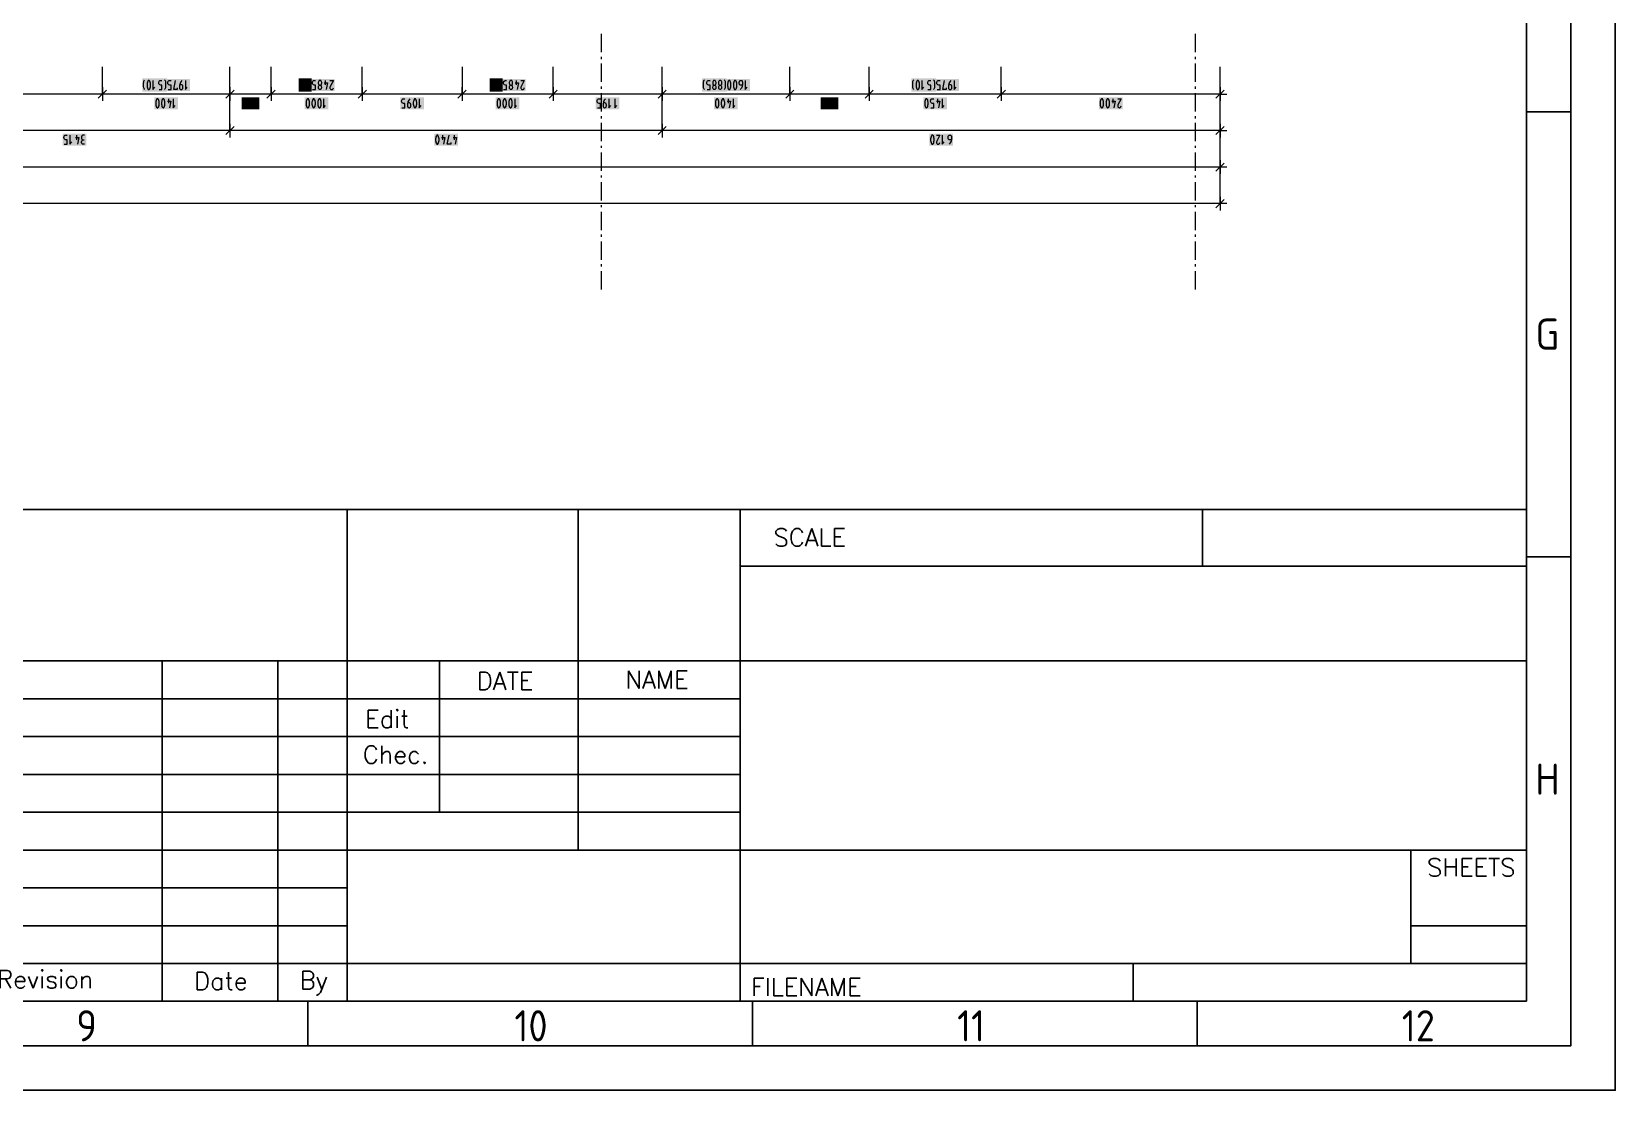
# Model space of a CAD drawing. Header units: millimetres. Extents: x 0 to 594, y 0 to 420.
# Drawn here: x 415.9 to 594, y 0 to 119 of the extents above; entities that cross this region are included whole.
import ezdxf
from ezdxf.enums import TextEntityAlignment as Align

# ---------------------------------------------------------------- set-up
doc = ezdxf.new("R2010")
doc.units = ezdxf.units.MM
doc.header["$LTSCALE"] = 8
for name, color, linetype in [('025', 1, 'Continuous'), ('035', 5, 'Continuous'), ('07', 7, 'Continuous'), ('PDF_Koty delkove', 7, 'Continuous'), ('PDF_Osy hlavni', 7, 'Continuous')]:
    doc.layers.add(name, color=color, linetype=linetype)
doc.styles.add('ISO Proportional', font='isocp.shx')
doc.styles.add('WD', font='romans.shx')

# ---------------------------------------------------------------- blocks, each defined once
blk = doc.blocks.new('IEC_border_a2')
at = {"layer": '035'}
for p, q in [((584, 10), (584, 410)), ((589, 109.96), (584.02, 109.96)), ((589, 59.96), (584.02, 59.96)), ((10, 10), (584, 10)), ((447, 10), (447, 5)), ((497, 10), (497, 5)), ((547, 10), (547, 5))]:
    blk.add_line(p, q, dxfattribs=at)
blk.add_lwpolyline([(0, 420), (594, 420), (594, 0), (0, 0)], close=True, dxfattribs=at)
at = {"layer": '07'}
blk.add_lwpolyline([(5, 415), (589, 415), (589, 5), (5, 5)], close=True, dxfattribs=at)
at = {"layer": '035', "style": 'ISO Proportional'}
for s, p in [('G', (585.02, 83.22)), ('H', (585.02, 33.22)), ('9', (420.96, 5.5)), ('10', (470.22, 5.5)), ('11', (519.99, 5.5)), ('12', (569.99, 5.5))]:
    blk.add_text(s, height=3.5, dxfattribs=at).set_placement(p)
blk = doc.blocks.new('IEC_tblock_a2')
at = {"layer": '035'}
for p, q in [((-106.6, 55.25), (-106.6, 17)), ((-36.4, 55.25), (-36.4, 48.88)), ((-88.4, 48.88), (0, 48.88)), ((-153.4, 38.25), (-153.4, 0)), ((-140.4, 38.25), (-140.4, 0)), ((-122.2, 38.25), (-122.2, 21.25)), ((-187.2, 34), (-88.4, 34)), ((-187.2, 29.75), (-88.4, 29.75)), ((-187.2, 25.5), (-88.4, 25.5)), ((-187.2, 21.25), (-88.4, 21.25)), ((-187.2, 17), (-132.6, 17)), ((-187.2, 12.75), (-132.6, 12.75)), ((-187.2, 8.5), (-132.6, 8.5)), ((-13, 8.5), (0, 8.5)), ((-187.2, 4.25), (0, 4.25)), ((-44.2, 4.25), (-44.2, 0))]:
    blk.add_line(p, q, dxfattribs=at)
at = {"layer": '07'}
for p, q in [((-187.2, 55.25), (0, 55.25)), ((-132.6, 55.25), (-132.6, 0)), ((-88.4, 55.25), (-88.4, 0)), ((0, 55.25), (0, 0)), ((-187.2, 38.25), (0, 38.25)), ((-132.6, 17), (0, 17)), ((-13, 17), (-13, 4.25)), ((-187.2, 0), (0, 0))]:
    blk.add_line(p, q, dxfattribs=at)
at = {"style": 'WD'}
for tag, p in [('SCALE', (-69.88, 51.07)), ('SH', (-8.74, 10.06)), ('FILENAME', (-68.15, 0.8))]:
    blk.add_attdef(tag, p, '', height=2, dxfattribs=at)
for tag, height, p in [('PROJDESC', 5, (-45.9, 29.2)), ('EDDATE', 2, (-114.97, 30.8)), ('EDBY', 2, (-98.02, 30.86)), ('CKDATE', 2, (-114.85, 26.58)), ('CKBY', 2, (-97.88, 26.3)), ('DWGDESC', 5, (-44.85, 19.72)), ('DWGNO', 3.5, (-48.54, 9.46))]:
    blk.add_attdef(tag, text='', height=height, dxfattribs=at).set_placement(p, align=Align.CENTER)
at = {"style": 'WD', "flags": 1}
blk.add_attdef('WD_TB', (-120.95, 11.91), '', height=2, dxfattribs=at)
at = {"layer": '025', "style": 'WD'}
for s, p in [('SCALE', (-80.57, 51.13)), ('NAME', (-97.74, 35.14)), ('Revision', (-166.53, 1.47)), ('Date', (-146.79, 1.28)), ('By', (-136.33, 1.37))]:
    blk.add_text(s, height=2, dxfattribs=at).set_placement(p, align=Align.CENTER)
for s, p in [('DATE', (-118, 35)), ('Edit', (-130.55, 30.72)), ('Chec.', (-130.82, 26.72)), ('SHEETS', (-11.17, 14.05)), ('FILENAME', (-87.18, 0.61))]:
    blk.add_text(s, height=2, dxfattribs=at).set_placement(p)

msp = doc.modelspace()

# ---------------------------------------------------------------- linework, layer by layer
at = {"layer": 'PDF_Koty delkove', "lineweight": 18}
for points in [[(423.89, 112.96), (423.89, 112.98), (423.89, 113.06), (423.89, 113.08), (423.89, 113.26), (423.89, 113.28), (423.89, 115.02)], [(438.24, 111.94), (438.24, 112.12), (438.24, 112.13), (438.24, 112.16), (438.24, 112.17), (438.24, 112.19), (438.24, 112.2), (438.24, 112.21), (438.24, 112.23), (438.24, 112.27), (438.24, 112.28), (438.24, 112.3), (438.24, 112.31), (438.24, 112.35), (438.24, 112.36), (438.24, 112.48), (438.24, 112.5), (438.24, 112.56), (438.24, 112.58), (438.24, 112.62), (438.24, 112.64), (438.24, 112.78), (438.24, 112.81), (438.24, 112.87), (438.24, 112.89), (438.24, 113.05), (438.24, 113.07), (438.24, 113.55), (438.24, 113.56), (438.24, 115.02)], [(442.86, 111.94), (442.86, 112.09), (442.86, 112.11), (442.86, 112.13), (442.86, 112.14), (442.86, 112.16), (442.86, 112.17), (442.86, 112.18), (442.86, 112.2), (442.86, 112.24), (442.86, 112.25), (442.86, 112.26), (442.86, 112.28), (442.86, 112.31), (442.86, 112.33), (442.86, 112.44), (442.86, 112.46), (442.86, 112.51), (442.86, 112.53), (442.86, 112.57), (442.86, 112.59), (442.86, 112.73), (442.86, 112.75), (442.86, 112.81), (442.86, 112.83), (442.86, 112.98), (442.86, 113), (442.86, 113.46), (442.86, 113.47), (442.86, 115.02)], [(453.11, 112.19), (453.11, 112.2), (453.11, 112.23), (453.11, 112.25), (453.11, 112.35), (453.11, 112.36), (453.11, 112.41), (453.11, 112.43), (453.11, 112.47), (453.11, 112.48), (453.11, 112.61), (453.11, 112.62), (453.11, 112.68), (453.11, 112.7), (453.11, 112.83), (453.11, 112.85), (453.11, 113.26), (453.11, 113.27), (453.11, 113.56), (453.11, 113.57), (453.11, 115.02)], [(464.33, 115.02), (464.33, 113.31), (464.33, 113.3), (464.33, 113.05), (464.33, 113.04), (464.33, 112.68), (464.33, 112.67), (464.33, 112.55), (464.33, 112.54), (464.33, 112.49), (464.33, 112.47), (464.33, 112.36), (464.33, 112.35), (464.33, 112.32), (464.33, 112.3), (464.33, 112.26), (464.33, 112.25), (464.33, 112.16), (464.33, 112.15), (464.33, 112.12), (464.33, 112.11), (464.33, 112.1), (464.33, 112.09), (464.33, 112.06), (464.33, 112.05), (464.33, 112.04), (464.33, 112.03), (464.33, 112.02), (464.33, 112.01), (464.33, 111.99), (464.33, 111.98), (464.33, 111.94), (464.33, 112.71)], [(474.58, 112.53), (474.58, 112.84), (474.58, 112.85), (474.58, 113.06), (474.58, 113.07), (474.58, 113.53), (474.58, 113.54), (474.58, 115.02)], [(486.83, 111.94), (486.83, 111.95), (486.83, 111.95), (486.83, 111.96), (486.83, 111.98), (486.83, 111.99), (486.83, 112.05), (486.83, 112.06), (486.83, 112.08), (486.83, 112.1), (486.83, 112.12), (486.83, 112.13), (486.83, 112.2), (486.83, 112.21), (486.83, 112.25), (486.83, 112.26), (486.83, 112.34), (486.83, 112.35), (486.83, 112.6), (486.83, 112.6), (486.83, 112.78), (486.83, 112.79), (486.83, 113.16), (486.83, 113.16), (486.83, 115.02)], [(501.18, 113.41), (501.18, 115.02)], [(510.11, 111.94), (510.11, 111.95), (510.11, 111.96), (510.11, 112), (510.11, 112), (510.11, 112.14), (510.11, 112.14), (510.11, 112.24), (510.11, 112.25), (510.11, 112.45), (510.11, 112.45), (510.11, 112.94), (510.11, 112.98), (510.11, 115.02)], [(524.96, 111.94), (524.96, 112), (524.96, 112), (524.96, 112.23), (524.96, 112.25), (524.96, 112.96), (524.96, 113.1), (524.96, 115.02)], [(549.56, 111.94), (549.56, 115.02)], [(424.35, 112.4), (423.43, 111.48)], [(423.89, 111.94), (423.89, 112.19), (423.89, 112.21), (423.89, 112.24), (423.89, 112.26), (423.89, 112.27), (423.89, 112.29), (423.89, 112.3), (423.89, 112.32), (423.89, 112.37), (423.89, 112.39), (423.89, 112.4), (423.89, 112.42), (423.89, 112.45), (423.89, 112.48), (423.89, 112.61), (423.89, 112.63), (423.89, 112.69), (423.89, 112.72), (423.89, 112.77), (423.89, 112.79), (423.89, 112.96)], [(423.89, 112.71), (423.89, 111.94), (423.89, 111.17)], [(428.64, 112.45), (428.62, 112.49), (428.58, 112.56), (428.55, 112.66), (428.53, 112.8), (428.53, 113.14), (428.55, 113.31), (428.56, 113.41), (428.59, 113.48), (428.64, 113.55)], [(429.57, 113.48), (429.57, 112.45), (429.79, 112.73)], [(430.23, 113.24), (430.24, 113.31), (430.27, 113.38), (430.31, 113.43), (430.37, 113.46), (430.45, 113.48), (430.58, 113.48)], [(430.26, 112.45), (430.58, 112.45), (430.58, 112.93), (430.45, 112.93), (430.35, 112.97), (430.3, 113.02), (430.24, 113.1), (430.23, 113.17), (430.23, 113.24)], [(430.88, 113.55), (430.94, 113.48), (430.97, 113.41), (430.98, 113.31), (430.99, 113.14), (430.99, 112.8), (430.98, 112.66), (430.95, 112.56), (430.91, 112.49), (430.88, 112.45)], [(431.28, 112.45), (431.61, 112.45), (431.61, 112.93), (431.47, 112.93), (431.37, 112.97), (431.32, 113.02), (431.26, 113.1), (431.25, 113.17), (431.25, 113.24), (431.26, 113.31), (431.29, 113.38), (431.33, 113.43), (431.39, 113.46), (431.47, 113.48), (431.61, 113.48)], [(432.29, 112.66), (432.29, 112.45), (431.91, 112.45), (432.12, 113.48)], [(432.84, 113.48), (432.7, 113.31), (432.62, 113.14), (432.56, 112.9), (432.56, 112.66), (432.58, 112.59)], [(432.58, 112.59), (432.6, 112.54), (432.63, 112.51), (432.67, 112.47), (432.73, 112.45), (432.78, 112.45), (432.84, 112.47), (432.88, 112.51), (432.9, 112.54), (432.93, 112.59), (432.95, 112.66), (432.95, 112.8), (432.93, 112.86), (432.9, 112.93), (432.84, 112.98), (432.78, 113), (432.59, 113)], [(433.22, 113.48), (433.22, 112.45), (433.44, 112.73)], [(438.7, 112.4), (437.78, 111.48)], [(438.24, 112.71), (438.24, 111.94), (438.24, 111.17)], [(443.32, 112.4), (442.39, 111.48)], [(442.86, 112.71), (442.86, 111.94), (442.86, 111.17)], [(446.21, 112.45), (446.19, 112.49), (446.14, 112.56), (446.12, 112.66), (446.1, 112.8), (446.1, 113.14), (446.12, 113.31), (446.13, 113.41), (446.16, 113.48), (446.21, 113.55)], [(447.14, 113.55), (447.2, 113.48), (447.22, 113.41), (447.24, 113.31), (447.25, 113.14), (447.25, 112.8), (447.24, 112.66), (447.21, 112.56), (447.17, 112.49), (447.14, 112.45)], [(447.51, 113.17), (447.51, 113.24), (447.52, 113.31), (447.55, 113.38), (447.59, 113.43), (447.64, 113.46), (447.73, 113.48), (447.86, 113.48)], [(447.53, 112.45), (447.86, 112.45), (447.86, 112.93), (447.73, 112.93), (447.63, 112.97), (447.58, 113.02), (447.52, 113.1), (447.51, 113.17)], [(448.41, 112.93), (448.44, 112.91), (448.48, 112.86), (448.5, 112.8), (448.52, 112.73), (448.52, 112.66), (448.5, 112.59), (448.48, 112.52), (448.42, 112.47), (448.38, 112.45), (448.33, 112.45), (448.29, 112.47), (448.23, 112.52), (448.2, 112.59), (448.19, 112.66), (448.19, 112.73), (448.2, 112.8), (448.23, 112.86), (448.27, 112.91), (448.3, 112.93)], [(448.82, 113.21), (449.2, 113.21), (449.04, 112.45)], [(448.93, 113.48), (448.93, 112.97)], [(449.48, 113.48), (449.86, 113.48), (449.5, 112.8), (449.48, 112.73), (449.48, 112.62), (449.5, 112.56), (449.54, 112.51), (449.58, 112.47), (449.64, 112.45), (449.69, 112.45), (449.75, 112.47), (449.79, 112.51), (449.83, 112.56)], [(449.83, 112.56), (449.86, 112.66)], [(453.57, 112.4), (452.64, 111.48)], [(453.11, 112.71), (453.11, 111.94), (453.11, 111.17)], [(453.11, 111.94), (453.11, 112.04), (453.11, 112.05), (453.11, 112.07), (453.11, 112.08), (453.11, 112.1), (453.11, 112.11), (453.11, 112.12), (453.11, 112.13), (453.11, 112.17), (453.11, 112.18), (453.11, 112.19)], [(464.79, 112.4), (463.87, 111.48)], [(467.69, 112.45), (467.66, 112.49), (467.62, 112.56), (467.59, 112.66), (467.58, 112.8), (467.58, 113.14), (467.59, 113.31)], [(467.59, 113.31), (467.6, 113.41), (467.63, 113.48), (467.69, 113.55)], [(468.61, 113.55), (468.67, 113.48), (468.7, 113.41), (468.71, 113.31), (468.72, 113.14), (468.72, 112.8), (468.71, 112.66), (468.68, 112.56), (468.64, 112.49), (468.61, 112.45)], [(469.88, 112.93), (469.91, 112.91), (469.95, 112.86), (469.98, 112.8), (469.99, 112.73), (469.99, 112.66), (469.98, 112.59), (469.95, 112.52), (469.9, 112.47), (469.85, 112.45), (469.8, 112.45), (469.76, 112.47), (469.7, 112.52), (469.68, 112.59), (469.66, 112.66), (469.66, 112.73), (469.68, 112.8), (469.7, 112.86), (469.75, 112.91), (469.77, 112.93)], [(470.29, 113.21), (470.68, 113.21), (470.51, 112.45)], [(470.4, 113.48), (470.4, 112.97)], [(470.95, 113.48), (471.33, 113.48), (470.98, 112.8), (470.95, 112.73), (470.95, 112.62), (470.98, 112.56), (471.02, 112.51), (471.06, 112.47), (471.11, 112.45)], [(471.11, 112.45), (471.17, 112.45), (471.22, 112.47), (471.26, 112.51), (471.3, 112.56), (471.33, 112.66)], [(475.04, 112.4), (474.12, 111.48)], [(474.58, 112.71), (474.58, 111.94), (474.58, 111.17)], [(474.58, 111.94), (474.58, 111.95), (474.58, 111.96), (474.58, 111.97), (474.58, 111.98), (474.58, 111.98), (474.58, 111.99), (474.58, 112.02), (474.58, 112.03), (474.58, 112.04), (474.58, 112.05), (474.58, 112.07), (474.58, 112.08), (474.58, 112.16), (474.58, 112.17), (474.58, 112.2), (474.58, 112.22), (474.58, 112.24), (474.58, 112.26), (474.58, 112.35), (474.58, 112.36), (474.58, 112.41), (474.58, 112.42), (474.58, 112.52), (474.58, 112.53)], [(487.29, 112.4), (486.37, 111.48)], [(486.83, 112.71), (486.83, 111.94), (486.83, 111.17)], [(491.58, 112.45), (491.55, 112.49), (491.51, 112.56), (491.48, 112.66), (491.47, 112.8), (491.47, 113.14), (491.48, 113.31), (491.5, 113.41), (491.52, 113.48), (491.58, 113.55)], [(491.88, 112.45), (492.21, 112.45), (492.21, 112.93), (492.07, 112.93), (491.97, 112.97), (491.92, 113.02), (491.87, 113.1), (491.85, 113.17), (491.85, 113.24), (491.87, 113.31), (491.89, 113.38), (491.93, 113.43), (491.99, 113.46), (492.07, 113.48), (492.21, 113.48)], [(492.55, 112.59), (492.53, 112.66), (492.53, 112.73), (492.55, 112.8), (492.58, 112.86), (492.62, 112.91), (492.64, 112.93)], [(492.75, 112.93), (492.78, 112.91), (492.82, 112.86), (492.85, 112.8), (492.86, 112.73), (492.86, 112.66), (492.85, 112.59), (492.82, 112.52), (492.77, 112.47), (492.73, 112.45), (492.67, 112.45), (492.63, 112.47), (492.58, 112.52), (492.55, 112.59)], [(493.48, 112.86), (493.5, 112.8), (493.52, 112.73), (493.52, 112.66), (493.5, 112.59), (493.48, 112.52), (493.42, 112.47), (493.38, 112.45), (493.33, 112.45), (493.29, 112.47), (493.23, 112.52), (493.2, 112.59), (493.19, 112.66), (493.19, 112.73), (493.2, 112.8), (493.23, 112.86), (493.27, 112.91), (493.3, 112.93)], [(493.41, 112.93), (493.44, 112.91), (493.48, 112.86)], [(493.82, 113.55), (493.87, 113.48), (493.9, 113.41), (493.91, 113.31), (493.93, 113.14), (493.93, 112.8), (493.91, 112.66), (493.89, 112.56), (493.85, 112.49), (493.82, 112.45)], [(494.32, 112.47), (494.35, 112.45), (494.4, 112.45), (494.43, 112.47), (494.48, 112.54), (494.53, 112.64), (494.55, 112.76), (494.57, 112.86), (494.57, 113.07), (494.55, 113.17), (494.53, 113.29), (494.48, 113.39), (494.43, 113.46), (494.4, 113.48), (494.35, 113.48), (494.32, 113.46), (494.27, 113.39), (494.23, 113.29), (494.2, 113.17), (494.18, 113.07)], [(494.18, 113.07), (494.18, 112.86), (494.2, 112.76), (494.23, 112.64), (494.27, 112.54), (494.32, 112.47)], [(495.66, 112.93), (495.61, 112.95), (495.56, 112.98), (495.54, 113.02), (495.51, 113.07), (495.5, 113.14), (495.5, 113.27), (495.51, 113.34), (495.54, 113.39), (495.56, 113.43), (495.61, 113.46), (495.66, 113.48), (495.71, 113.48), (495.77, 113.46), (495.81, 113.43), (495.84, 113.39), (495.87, 113.34), (495.88, 113.27), (495.88, 113.03), (495.82, 112.8), (495.74, 112.62), (495.61, 112.45)], [(495.85, 112.93), (495.66, 112.93)], [(496.15, 113.48), (496.15, 112.45), (496.37, 112.73)], [(501.64, 112.4), (500.72, 111.48)], [(501.18, 111.94), (501.18, 111.95), (501.18, 111.95), (501.18, 111.97), (501.18, 111.98), (501.18, 112.03), (501.18, 112.04), (501.18, 112.06), (501.18, 112.07), (501.18, 112.13), (501.18, 112.14), (501.18, 112.32), (501.18, 112.32), (501.18, 112.45), (501.18, 112.45), (501.18, 112.72), (501.18, 112.73), (501.18, 113.36), (501.18, 113.41)], [(501.18, 112.71), (501.18, 111.94), (501.18, 111.17)], [(510.57, 112.4), (509.65, 111.48)], [(510.11, 112.71), (510.11, 111.94), (510.11, 111.17)], [(515.11, 112.45), (515.08, 112.49), (515.04, 112.56), (515.01, 112.66), (515, 112.8), (515, 113.14), (515.01, 113.31), (515.03, 113.41), (515.05, 113.48), (515.11, 113.55)], [(515.52, 112.47), (515.55, 112.45), (515.6, 112.45), (515.63, 112.47), (515.68, 112.54), (515.72, 112.64), (515.75, 112.76), (515.76, 112.86), (515.76, 113.07), (515.75, 113.17), (515.72, 113.29), (515.68, 113.39), (515.63, 113.46), (515.6, 113.48), (515.55, 113.48), (515.52, 113.46), (515.46, 113.39), (515.42, 113.29), (515.39, 113.17), (515.38, 113.07)], [(515.38, 113.07), (515.38, 112.86), (515.39, 112.76), (515.42, 112.64), (515.46, 112.54), (515.52, 112.47)], [(516.04, 113.48), (516.04, 112.45), (516.26, 112.73)], [(516.72, 112.45), (517.05, 112.45), (517.05, 112.93), (516.91, 112.93), (516.82, 112.97), (516.76, 113.02), (516.71, 113.1), (516.69, 113.17), (516.69, 113.24), (516.71, 113.31), (516.73, 113.38), (516.78, 113.43), (516.83, 113.46), (516.91, 113.48), (517.05, 113.48)], [(517.35, 113.55), (517.4, 113.48), (517.43, 113.41), (517.44, 113.31), (517.46, 113.14), (517.46, 112.8), (517.44, 112.66), (517.42, 112.56), (517.38, 112.49), (517.35, 112.45)], [(517.74, 112.45), (518.07, 112.45), (518.07, 112.93), (517.93, 112.93), (517.84, 112.97), (517.78, 113.02), (517.73, 113.1), (517.71, 113.17), (517.71, 113.24), (517.73, 113.31), (517.76, 113.38), (517.8, 113.43), (517.85, 113.46), (517.93, 113.48), (518.07, 113.48)], [(518.75, 112.66), (518.75, 112.45), (518.37, 112.45), (518.59, 113.48)], [(519.3, 113.48), (519.16, 113.31), (519.08, 113.14), (519.03, 112.9), (519.03, 112.66), (519.04, 112.59), (519.07, 112.54), (519.09, 112.51), (519.14, 112.47), (519.19, 112.45), (519.24, 112.45), (519.3, 112.47), (519.34, 112.51), (519.37, 112.54), (519.4, 112.59), (519.41, 112.66), (519.41, 112.8), (519.4, 112.86), (519.37, 112.93)], [(519.37, 112.93), (519.3, 112.98), (519.24, 113), (519.05, 113)], [(519.68, 113.48), (519.68, 112.45), (519.9, 112.73)], [(525.42, 112.4), (524.5, 111.48)], [(524.96, 112.71), (524.96, 111.94), (524.96, 111.17)], [(550.02, 112.4), (549.1, 111.48)], [(549.56, 112.71), (549.56, 111.94), (549.56, 111.17)], [(478.24, 111.94), (475.48, 111.94), (474.58, 111.94), (473.95, 111.94), (472.95, 111.94), (471.33, 111.94), (466.99, 111.94), (465.18, 111.94), (464.33, 111.94), (464.17, 111.94), (462.26, 111.94), (460.3, 111.94), (458.27, 111.94), (454.42, 111.94), (453.11, 111.94), (452.04, 111.94), (442.86, 111.94), (438.24, 111.94), (423.89, 111.94), (402.42, 111.94)], [(430.55, 111.02), (430.55, 110.81), (430.56, 110.71), (430.59, 110.59), (430.63, 110.49), (430.68, 110.42), (430.71, 110.4), (430.77, 110.4), (430.79, 110.42), (430.85, 110.49), (430.89, 110.59), (430.92, 110.71), (430.93, 110.81), (430.93, 111.02), (430.92, 111.12), (430.89, 111.24), (430.85, 111.34), (430.79, 111.41), (430.77, 111.43), (430.71, 111.43), (430.68, 111.41), (430.63, 111.34), (430.59, 111.24), (430.56, 111.12), (430.55, 111.02)], [(431.2, 111.16), (431.59, 111.16), (431.42, 110.4)], [(431.31, 111.43), (431.31, 110.92)], [(431.86, 111.43), (431.86, 110.4), (432.08, 110.68)], [(438.24, 107.85), (438.24, 111.73)], [(440.38, 110.4), (440.71, 110.4), (440.71, 110.88), (440.58, 110.88), (440.48, 110.92), (440.43, 110.97), (440.37, 111.05), (440.36, 111.12), (440.36, 111.19), (440.37, 111.26), (440.4, 111.33), (440.44, 111.38), (440.49, 111.41), (440.58, 111.43), (440.71, 111.43)], [(441.01, 111.16), (441.4, 111.16), (441.23, 110.4)], [(441.12, 111.43), (441.12, 110.92)], [(447.8, 110.59), (447.83, 110.71), (447.84, 110.81), (447.84, 111.02), (447.83, 111.12), (447.8, 111.24), (447.76, 111.34), (447.71, 111.41), (447.68, 111.43), (447.62, 111.43), (447.6, 111.41), (447.54, 111.34), (447.5, 111.24), (447.47, 111.12), (447.46, 111.02)], [(447.46, 111.02), (447.46, 110.81), (447.47, 110.71), (447.5, 110.59), (447.54, 110.49), (447.6, 110.42), (447.62, 110.4), (447.68, 110.4), (447.71, 110.42), (447.76, 110.49), (447.8, 110.59)], [(448.77, 111.43), (448.77, 110.4), (448.99, 110.68)], [(457.57, 110.4), (457.9, 110.4), (457.9, 110.88), (457.76, 110.88), (457.66, 110.92), (457.61, 110.97), (457.55, 111.05), (457.54, 111.12), (457.54, 111.19), (457.55, 111.26), (457.58, 111.33), (457.62, 111.38), (457.68, 111.41), (457.76, 111.43), (457.9, 111.43)], [(458.47, 111.43), (458.33, 111.26), (458.25, 111.09), (458.2, 110.85), (458.2, 110.61), (458.21, 110.54), (458.24, 110.49), (458.27, 110.46), (458.31, 110.42), (458.36, 110.4), (458.42, 110.4), (458.47, 110.42), (458.51, 110.46), (458.54, 110.49), (458.57, 110.54), (458.58, 110.61), (458.58, 110.75), (458.57, 110.81), (458.54, 110.88), (458.47, 110.93), (458.42, 110.95), (458.22, 110.95)], [(459.51, 111.43), (459.51, 110.4), (459.73, 110.68)], [(464.33, 111.94), (464.33, 111.17)], [(469.1, 110.4), (469.15, 110.4), (469.18, 110.42), (469.23, 110.49), (469.28, 110.59), (469.3, 110.71), (469.32, 110.81), (469.32, 111.02), (469.3, 111.12), (469.28, 111.24), (469.23, 111.34), (469.18, 111.41), (469.15, 111.43), (469.1, 111.43), (469.07, 111.41), (469.02, 111.34), (468.97, 111.24), (468.95, 111.12), (468.93, 111.02)], [(468.93, 111.02), (468.93, 110.81), (468.95, 110.71), (468.97, 110.59), (469.02, 110.49), (469.07, 110.42), (469.1, 110.4)], [(470.25, 111.43), (470.25, 110.4), (470.47, 110.68)], [(549.56, 111.94), (538.01, 111.94), (534.81, 111.94), (534.38, 111.94), (529.52, 111.94), (529.26, 111.94), (524.96, 111.94), (523.85, 111.94), (523.77, 111.94), (519.09, 111.94), (519.02, 111.94), (515.55, 111.94), (515.36, 111.94), (510.11, 111.94), (507.75, 111.94), (507.3, 111.94), (503.6, 111.94), (503.01, 111.94), (501.18, 111.94), (501.07, 111.94), (500.39, 111.94), (495.11, 111.94), (494.23, 111.94), (492.29, 111.94), (491.32, 111.94), (488.42, 111.94), (487.33, 111.94), (486.83, 111.94), (479.63, 111.94), (478.24, 111.94)], [(479.55, 110.4), (479.88, 110.4), (479.88, 110.88), (479.74, 110.88), (479.65, 110.92), (479.59, 110.97), (479.54, 111.05), (479.53, 111.12), (479.53, 111.19), (479.54, 111.26), (479.57, 111.33), (479.61, 111.38), (479.66, 111.41), (479.74, 111.43), (479.88, 111.43)], [(480.46, 111.43), (480.32, 111.26), (480.24, 111.09), (480.18, 110.85), (480.18, 110.61), (480.2, 110.54), (480.22, 110.49), (480.25, 110.46), (480.29, 110.42), (480.35, 110.4), (480.4, 110.4), (480.46, 110.42), (480.5, 110.46), (480.52, 110.49), (480.55, 110.54), (480.57, 110.61), (480.57, 110.75), (480.55, 110.81)], [(480.55, 110.81), (480.52, 110.88), (480.46, 110.93), (480.4, 110.95), (480.21, 110.95)], [(480.84, 111.43), (480.84, 110.4), (481.06, 110.68)], [(481.5, 111.43), (481.5, 110.4), (481.72, 110.68)], [(486.83, 107.85), (486.83, 111.73)], [(493.48, 110.81), (493.5, 110.71), (493.52, 110.59), (493.56, 110.49), (493.62, 110.42), (493.65, 110.4), (493.7, 110.4), (493.73, 110.42), (493.78, 110.49), (493.82, 110.59), (493.85, 110.71), (493.87, 110.81), (493.87, 111.02), (493.85, 111.12), (493.82, 111.24), (493.78, 111.34), (493.73, 111.41), (493.7, 111.43), (493.65, 111.43), (493.62, 111.41), (493.56, 111.34), (493.52, 111.24), (493.5, 111.12), (493.48, 111.02)], [(493.48, 111.02), (493.48, 110.81)], [(494.14, 111.16), (494.52, 111.16), (494.36, 110.4)], [(494.25, 111.43), (494.25, 110.92)], [(494.8, 111.43), (494.8, 110.4), (495.01, 110.68)], [(505.83, 110.61), (505.83, 110.4), (505.45, 110.4), (505.67, 111.43)], [(506.42, 110.81), (506.45, 110.75), (506.46, 110.68), (506.46, 110.61), (506.45, 110.54), (506.42, 110.47), (506.37, 110.42), (506.33, 110.4), (506.27, 110.4), (506.23, 110.42), (506.18, 110.47), (506.15, 110.54), (506.13, 110.61), (506.13, 110.68), (506.15, 110.75), (506.18, 110.81), (506.22, 110.86), (506.24, 110.88)], [(506.35, 110.88), (506.38, 110.86), (506.42, 110.81)], [(517.01, 111.19), (517.03, 111.26), (517.05, 111.33), (517.09, 111.38), (517.15, 111.41), (517.23, 111.43), (517.37, 111.43)], [(517.04, 110.4), (517.37, 110.4), (517.37, 110.88), (517.23, 110.88), (517.13, 110.92), (517.08, 110.97), (517.03, 111.05), (517.01, 111.12), (517.01, 111.19)], [(517.67, 111.16), (518.05, 111.16), (517.89, 110.4)], [(517.78, 111.43), (517.78, 110.92)], [(518.33, 111.43), (518.33, 110.4), (518.54, 110.68)], [(536.74, 111.02), (536.74, 110.81), (536.75, 110.71), (536.78, 110.59), (536.82, 110.49), (536.87, 110.42), (536.9, 110.4), (536.95, 110.4), (536.98, 110.42), (537.04, 110.49), (537.08, 110.59), (537.11, 110.71), (537.12, 110.81), (537.12, 111.02), (537.11, 111.12), (537.08, 111.24), (537.04, 111.34), (536.98, 111.41), (536.95, 111.43), (536.9, 111.43), (536.87, 111.41), (536.82, 111.34), (536.78, 111.24), (536.75, 111.12), (536.74, 111.02)], [(537.39, 111.16), (537.78, 111.16), (537.61, 110.4)], [(537.5, 111.43), (537.5, 110.92)], [(538.05, 111.43), (538.43, 111.43), (538.08, 110.75), (538.05, 110.68), (538.05, 110.57), (538.08, 110.51), (538.12, 110.46), (538.16, 110.42), (538.21, 110.4), (538.27, 110.4), (538.32, 110.42), (538.37, 110.46), (538.41, 110.51), (538.43, 110.61)], [(549.56, 111.94), (550.33, 111.94)], [(549.56, 107.85), (549.56, 111.73)], [(438.24, 108.62), (438.24, 107.85), (438.24, 107.08)], [(486.83, 108.62), (486.83, 107.85), (486.83, 107.08)], [(550.33, 103.74), (549.56, 103.74), (549.56, 108.65)], [(549.56, 108.62), (549.56, 107.85), (549.56, 107.08)], [(549.56, 107.85), (518.99, 107.85), (486.83, 107.85), (438.24, 107.85), (403.24, 107.85), (371.46, 107.85), (330.26, 107.85), (298.49, 107.85), (274.09, 107.85), (242.32, 107.85), (201.11, 107.85), (169.34, 107.85), (140.38, 107.85), (119.96, 107.85), (114.47, 107.85), (80.88, 107.85), (65.97, 107.85)], [(419.59, 106.31), (419.92, 106.31), (419.92, 106.79), (419.78, 106.79), (419.69, 106.82), (419.63, 106.87), (419.58, 106.96), (419.56, 107.03), (419.56, 107.1), (419.58, 107.16), (419.6, 107.23), (419.65, 107.28), (419.7, 107.32), (419.78, 107.34), (419.92, 107.34)], [(420.22, 107.34), (420.22, 106.31), (420.44, 106.58)], [(420.88, 107.06), (421.26, 107.06), (421.1, 106.31)], [(420.99, 107.34), (420.99, 106.82)], [(421.89, 107.34), (421.7, 107.34), (421.63, 107.3), (421.58, 107.25), (421.55, 107.16), (421.53, 107.1), (421.53, 107.03), (421.55, 106.94), (421.58, 106.87), (421.63, 106.82), (421.73, 106.79)], [(438.7, 108.31), (437.78, 107.39)], [(461.73, 107.03), (461.7, 107.15), (461.66, 107.25), (461.6, 107.32), (461.58, 107.34), (461.52, 107.34), (461.49, 107.32), (461.44, 107.25), (461.4, 107.15), (461.37, 107.03), (461.36, 106.93)], [(461.36, 106.93), (461.36, 106.72), (461.37, 106.62), (461.4, 106.5), (461.44, 106.4), (461.49, 106.33), (461.52, 106.31), (461.58, 106.31), (461.6, 106.33), (461.66, 106.4), (461.7, 106.5), (461.73, 106.62), (461.74, 106.72), (461.74, 106.93), (461.73, 107.03)], [(462.01, 107.06), (462.4, 107.06), (462.23, 106.31)], [(462.12, 107.34), (462.12, 106.82)], [(463.06, 106.52), (463.06, 106.31), (462.67, 106.31), (462.89, 107.34)], [(463.33, 107.06), (463.71, 107.06), (463.55, 106.31)], [(463.44, 107.34), (463.44, 106.82)], [(487.29, 108.31), (486.37, 107.39)], [(517.67, 107.34), (518.06, 107.34), (517.7, 106.65), (517.67, 106.58), (517.67, 106.48), (517.7, 106.41), (517.74, 106.36), (517.78, 106.33), (517.84, 106.31), (517.89, 106.31), (517.95, 106.33)], [(518.33, 107.34), (518.33, 106.31), (518.55, 106.58)], [(519.34, 106.79), (519.15, 106.79), (519.09, 106.81), (519.05, 106.84), (519.03, 106.87), (519, 106.93), (518.99, 106.99), (518.99, 107.13), (519, 107.2), (519.03, 107.25), (519.05, 107.28), (519.09, 107.32), (519.15, 107.34), (519.2, 107.34), (519.26, 107.32), (519.3, 107.28), (519.33, 107.25), (519.36, 107.2), (519.37, 107.13), (519.37, 106.89), (519.31, 106.65), (519.23, 106.48), (519.09, 106.31)], [(550.02, 108.31), (549.1, 107.39)], [(550.33, 99.64), (549.56, 99.64), (549.56, 108.59)], [(549.56, 107.85), (550.33, 107.85)], [(421.89, 106.31), (421.73, 106.31), (421.67, 106.33), (421.62, 106.36), (421.59, 106.41), (421.56, 106.52), (421.56, 106.58), (421.59, 106.69), (421.64, 106.75), (421.73, 106.79), (421.84, 106.79)], [(517.95, 106.33), (517.99, 106.36), (518.03, 106.41), (518.06, 106.52)], [(549.56, 103.74), (336.22, 103.74), (119.96, 103.74), (114.47, 103.74), (80.88, 103.74), (65.97, 103.74)], [(550.02, 104.2), (549.1, 103.28)], [(549.56, 104.51), (549.56, 103.74), (549.56, 102.97)], [(550.02, 100.1), (549.1, 99.18)], [(549.56, 100.41), (549.56, 99.64), (549.56, 98.87)], [(549.56, 99.64), (309.27, 99.64), (65.97, 99.64)]]:
    msp.add_lwpolyline(points, dxfattribs=at)
for points in [[(428.92, 113.07), (428.92, 112.86), (428.93, 112.76), (428.96, 112.64), (429, 112.54), (429.05, 112.47), (429.08, 112.45), (429.14, 112.45), (429.16, 112.47), (429.22, 112.54), (429.26, 112.64), (429.29, 112.76), (429.3, 112.86), (429.3, 113.07), (429.29, 113.17), (429.26, 113.29), (429.22, 113.39), (429.16, 113.46), (429.14, 113.48), (429.08, 113.48), (429.05, 113.46), (429, 113.39), (428.96, 113.29), (428.93, 113.17)], [(446.49, 113.07), (446.49, 112.86), (446.5, 112.76), (446.53, 112.64), (446.57, 112.54), (446.62, 112.47), (446.65, 112.45), (446.7, 112.45), (446.73, 112.47), (446.79, 112.54), (446.83, 112.64), (446.86, 112.76), (446.87, 112.86), (446.87, 113.07), (446.86, 113.17), (446.83, 113.29), (446.79, 113.39), (446.73, 113.46), (446.7, 113.48), (446.65, 113.48), (446.62, 113.46), (446.57, 113.39), (446.53, 113.29), (446.5, 113.17)], [(448.16, 113.24), (448.16, 113.17), (448.18, 113.09), (448.22, 113), (448.27, 112.95), (448.3, 112.93), (448.41, 112.93), (448.44, 112.95), (448.49, 113), (448.53, 113.09), (448.55, 113.17), (448.55, 113.24), (448.53, 113.32), (448.49, 113.41), (448.44, 113.46), (448.38, 113.48), (448.33, 113.48), (448.27, 113.46), (448.22, 113.41), (448.18, 113.32)], [(467.96, 113.07), (467.96, 112.86), (467.97, 112.76), (468, 112.64), (468.04, 112.54), (468.09, 112.47), (468.12, 112.45), (468.18, 112.45), (468.2, 112.47), (468.26, 112.54), (468.3, 112.64), (468.33, 112.76), (468.34, 112.86), (468.34, 113.07), (468.33, 113.17), (468.3, 113.29), (468.26, 113.39), (468.2, 113.46), (468.18, 113.48), (468.12, 113.48), (468.09, 113.46), (468.04, 113.39), (468, 113.29), (467.97, 113.17)], [(469.64, 113.24), (469.64, 113.17), (469.65, 113.09), (469.69, 113), (469.75, 112.95), (469.77, 112.93), (469.88, 112.93), (469.91, 112.95), (469.96, 113), (470.01, 113.09), (470.02, 113.17), (470.02, 113.24), (470.01, 113.32), (469.96, 113.41), (469.91, 113.46), (469.85, 113.48), (469.8, 113.48), (469.75, 113.46), (469.69, 113.41), (469.65, 113.32)], [(492.51, 113.24), (492.51, 113.17), (492.52, 113.09), (492.56, 113), (492.62, 112.95), (492.64, 112.93), (492.75, 112.93), (492.78, 112.95), (492.84, 113), (492.88, 113.09), (492.89, 113.17), (492.89, 113.24), (492.88, 113.32), (492.84, 113.41), (492.78, 113.46), (492.73, 113.48), (492.67, 113.48), (492.62, 113.46), (492.56, 113.41), (492.52, 113.32)], [(493.16, 113.24), (493.16, 113.17), (493.18, 113.09), (493.22, 113), (493.27, 112.95), (493.3, 112.93), (493.41, 112.93), (493.44, 112.95), (493.49, 113), (493.53, 113.09), (493.55, 113.17), (493.55, 113.24), (493.53, 113.32), (493.49, 113.41), (493.44, 113.46), (493.38, 113.48), (493.33, 113.48), (493.27, 113.46), (493.22, 113.41), (493.18, 113.32)], [(494.84, 113.07), (494.84, 112.86), (494.85, 112.76), (494.88, 112.64), (494.92, 112.54), (494.98, 112.47), (495, 112.45), (495.06, 112.45), (495.09, 112.47), (495.14, 112.54), (495.18, 112.64), (495.21, 112.76), (495.22, 112.86), (495.22, 113.07), (495.21, 113.17), (495.18, 113.29), (495.14, 113.39), (495.09, 113.46), (495.06, 113.48), (495, 113.48), (494.98, 113.46), (494.92, 113.39), (494.88, 113.29), (494.85, 113.17)], [(429.89, 111.02), (429.89, 110.81), (429.9, 110.71), (429.93, 110.59), (429.97, 110.49), (430.03, 110.42), (430.05, 110.4), (430.11, 110.4), (430.14, 110.42), (430.19, 110.49), (430.23, 110.59), (430.26, 110.71), (430.27, 110.81), (430.27, 111.02), (430.26, 111.12), (430.23, 111.24), (430.19, 111.34), (430.14, 111.41), (430.11, 111.43), (430.05, 111.43), (430.03, 111.41), (429.97, 111.34), (429.93, 111.24), (429.9, 111.12)], [(439.7, 111.02), (439.7, 110.81), (439.71, 110.71), (439.74, 110.59), (439.78, 110.49), (439.84, 110.42), (439.86, 110.4), (439.92, 110.4), (439.95, 110.42), (440, 110.49), (440.04, 110.59), (440.07, 110.71), (440.08, 110.81), (440.08, 111.02), (440.07, 111.12), (440.04, 111.24), (440, 111.34), (439.95, 111.41), (439.92, 111.43), (439.86, 111.43), (439.84, 111.41), (439.78, 111.34), (439.74, 111.24), (439.71, 111.12)], [(446.8, 111.02), (446.8, 110.81), (446.82, 110.71), (446.84, 110.59), (446.89, 110.49), (446.94, 110.42), (446.97, 110.4), (447.02, 110.4), (447.05, 110.42), (447.1, 110.49), (447.15, 110.59), (447.17, 110.71), (447.19, 110.81), (447.19, 111.02), (447.17, 111.12), (447.15, 111.24), (447.1, 111.34), (447.05, 111.41), (447.02, 111.43), (446.97, 111.43), (446.94, 111.41), (446.89, 111.34), (446.84, 111.24), (446.82, 111.12)], [(448.12, 111.02), (448.12, 110.81), (448.13, 110.71), (448.16, 110.59), (448.2, 110.49), (448.25, 110.42), (448.28, 110.4), (448.34, 110.4), (448.36, 110.42), (448.42, 110.49), (448.46, 110.59), (448.49, 110.71), (448.5, 110.81), (448.5, 111.02), (448.49, 111.12), (448.46, 111.24), (448.42, 111.34), (448.36, 111.41), (448.34, 111.43), (448.28, 111.43), (448.25, 111.41), (448.2, 111.34), (448.16, 111.24), (448.13, 111.12)], [(458.85, 111.02), (458.85, 110.81), (458.87, 110.71), (458.9, 110.59), (458.94, 110.49), (458.99, 110.42), (459.02, 110.4), (459.07, 110.4), (459.1, 110.42), (459.15, 110.49), (459.2, 110.59), (459.22, 110.71), (459.24, 110.81), (459.24, 111.02), (459.22, 111.12), (459.2, 111.24), (459.15, 111.34), (459.1, 111.41), (459.07, 111.43), (459.02, 111.43), (458.99, 111.41), (458.94, 111.34), (458.9, 111.24), (458.87, 111.12)], [(468.28, 111.02), (468.28, 110.81), (468.29, 110.71), (468.32, 110.59), (468.36, 110.49), (468.41, 110.42), (468.44, 110.4), (468.49, 110.4), (468.52, 110.42), (468.58, 110.49), (468.62, 110.59), (468.65, 110.71), (468.66, 110.81), (468.66, 111.02), (468.65, 111.12), (468.62, 111.24), (468.58, 111.34), (468.52, 111.41), (468.49, 111.43), (468.44, 111.43), (468.41, 111.41), (468.36, 111.34), (468.32, 111.24), (468.29, 111.12)], [(469.59, 111.02), (469.59, 110.81), (469.6, 110.71), (469.63, 110.59), (469.67, 110.49), (469.73, 110.42), (469.75, 110.4), (469.81, 110.4), (469.84, 110.42), (469.89, 110.49), (469.93, 110.59), (469.96, 110.71), (469.97, 110.81), (469.97, 111.02), (469.96, 111.12), (469.93, 111.24), (469.89, 111.34), (469.84, 111.41), (469.81, 111.43), (469.75, 111.43), (469.73, 111.41), (469.67, 111.34), (469.63, 111.24), (469.6, 111.12)], [(492.82, 111.02), (492.82, 110.81), (492.84, 110.71), (492.87, 110.59), (492.91, 110.49), (492.96, 110.42), (492.99, 110.4), (493.04, 110.4), (493.07, 110.42), (493.13, 110.49), (493.17, 110.59), (493.19, 110.71), (493.21, 110.81), (493.21, 111.02), (493.19, 111.12), (493.17, 111.24), (493.13, 111.34), (493.07, 111.41), (493.04, 111.43), (492.99, 111.43), (492.96, 111.41), (492.91, 111.34), (492.87, 111.24), (492.84, 111.12)], [(504.79, 111.02), (504.79, 110.81), (504.81, 110.71), (504.83, 110.59), (504.88, 110.49), (504.93, 110.42), (504.96, 110.4), (505.01, 110.4), (505.04, 110.42), (505.09, 110.49), (505.13, 110.59), (505.16, 110.71), (505.18, 110.81), (505.18, 111.02), (505.16, 111.12), (505.13, 111.24), (505.09, 111.34), (505.04, 111.41), (505.01, 111.43), (504.96, 111.43), (504.93, 111.41), (504.88, 111.34), (504.83, 111.24), (504.81, 111.12)], [(506.11, 111.19), (506.11, 111.12), (506.12, 111.04), (506.16, 110.95), (506.22, 110.9), (506.24, 110.88), (506.35, 110.88), (506.38, 110.9), (506.44, 110.95), (506.48, 111.04), (506.49, 111.12), (506.49, 111.19), (506.48, 111.27), (506.44, 111.36), (506.38, 111.41), (506.33, 111.43), (506.27, 111.43), (506.22, 111.41), (506.16, 111.36), (506.12, 111.27)], [(516.35, 111.02), (516.35, 110.81), (516.37, 110.71), (516.4, 110.59), (516.44, 110.49), (516.49, 110.42), (516.52, 110.4), (516.57, 110.4), (516.6, 110.42), (516.66, 110.49), (516.7, 110.59), (516.72, 110.71), (516.74, 110.81), (516.74, 111.02), (516.72, 111.12), (516.7, 111.24), (516.66, 111.34), (516.6, 111.41), (516.57, 111.43), (516.52, 111.43), (516.49, 111.41), (516.44, 111.34), (516.4, 111.24), (516.37, 111.12)], [(536.08, 111.02), (536.08, 110.81), (536.09, 110.71), (536.12, 110.59), (536.16, 110.49), (536.22, 110.42), (536.24, 110.4), (536.3, 110.4), (536.33, 110.42), (536.38, 110.49), (536.42, 110.59), (536.45, 110.71), (536.46, 110.81), (536.46, 111.02), (536.45, 111.12), (536.42, 111.24), (536.38, 111.34), (536.33, 111.41), (536.3, 111.43), (536.24, 111.43), (536.22, 111.41), (536.16, 111.34), (536.12, 111.24), (536.09, 111.12)], [(517.01, 106.93), (517.01, 106.72), (517.03, 106.62), (517.06, 106.5), (517.1, 106.4), (517.15, 106.33), (517.18, 106.31), (517.23, 106.31), (517.26, 106.33), (517.32, 106.4), (517.36, 106.5), (517.38, 106.62), (517.4, 106.72), (517.4, 106.93), (517.38, 107.03), (517.36, 107.15), (517.32, 107.25), (517.26, 107.32), (517.23, 107.34), (517.18, 107.34), (517.15, 107.32), (517.1, 107.25), (517.06, 107.15), (517.03, 107.03)]]:
    msp.add_lwpolyline(points, close=True, dxfattribs=at)
msp.add_lwpolyline([(469.01, 112.45), (469.34, 112.45), (469.34, 112.93), (469.2, 112.93, -1.032735), (469.34, 113.48)], format="xyb", dxfattribs=at)
at = {"layer": 'PDF_Koty delkove', "color": 7, "lineweight": 18, "true_color": 0xffffff, "transparency": 33554559}
for points in [[(431.15, 113.7), (428.38, 113.7), (431.15, 112.23), (428.38, 112.23)], [(433.76, 113.63), (431.1, 113.63), (433.76, 112.3), (431.1, 112.3)], [(447.41, 113.7), (445.95, 113.7), (447.41, 112.23), (445.95, 112.23)], [(450.01, 113.63), (447.35, 113.63), (450.01, 112.3), (447.35, 112.3)], [(468.88, 113.7), (467.42, 113.7), (468.88, 112.23), (467.42, 112.23)], [(471.48, 113.63), (468.83, 113.63), (471.48, 112.3), (468.83, 112.3)], [(494.08, 113.7), (491.32, 113.7), (494.08, 112.23), (491.32, 112.23)], [(496.69, 113.63), (494.03, 113.63), (496.69, 112.3), (494.03, 112.3)], [(517.61, 113.7), (514.84, 113.7), (517.61, 112.23), (514.84, 112.23)], [(520.22, 113.63), (517.56, 113.63), (520.22, 112.3), (517.56, 112.3)], [(432.4, 111.58), (429.74, 111.58), (432.4, 110.25), (429.74, 110.25)], [(441.55, 111.58), (439.55, 111.58), (441.55, 110.25), (439.55, 110.25)], [(449.31, 111.58), (446.65, 111.58), (449.31, 110.25), (446.65, 110.25)], [(460.05, 111.58), (457.39, 111.58), (460.05, 110.25), (457.39, 110.25)], [(470.78, 111.58), (468.12, 111.58), (470.78, 110.25), (468.12, 110.25)], [(482.03, 111.58), (479.37, 111.58), (482.03, 110.25), (479.37, 110.25)], [(495.33, 111.58), (492.67, 111.58), (495.33, 110.25), (492.67, 110.25)], [(506.64, 111.58), (504.64, 111.58), (506.64, 110.25), (504.64, 110.25)], [(518.86, 111.58), (516.2, 111.58), (518.86, 110.25), (516.2, 110.25)], [(538.59, 111.58), (535.93, 111.58), (538.59, 110.25), (535.93, 110.25)], [(422.07, 107.49), (419.41, 107.49), (422.07, 106.16), (419.41, 106.16)], [(463.87, 107.49), (461.2, 107.49), (463.87, 106.16), (461.2, 106.16)], [(519.52, 107.49), (516.86, 107.49), (519.52, 106.16), (516.86, 106.16)]]:
    msp.add_solid(points, dxfattribs=at)
at = {"layer": 'PDF_Osy hlavni', "lineweight": 18}
for points in [[(480.01, 116.65), (480.01, 118.7)], [(546.79, 116.65), (546.79, 118.7)], [(480.01, 115.88), (480.01, 116.14)], [(546.79, 115.88), (546.79, 116.14)], [(480.01, 113.32), (480.01, 115.37)], [(546.79, 113.32), (546.79, 115.37)], [(480.01, 112.55), (480.01, 112.81)], [(546.79, 112.55), (546.79, 112.81)], [(480.01, 109.99), (480.01, 112.04)], [(546.79, 109.99), (546.79, 112.04)], [(480.01, 109.22), (480.01, 109.47)], [(480.01, 106.66), (480.01, 108.71)], [(546.79, 109.22), (546.79, 109.47)], [(546.79, 106.66), (546.79, 108.71)], [(480.01, 105.89), (480.01, 106.14)], [(480.01, 103.32), (480.01, 105.37)], [(546.79, 105.89), (546.79, 106.14)], [(546.79, 103.32), (546.79, 105.37)], [(480.01, 102.56), (480.01, 102.81)], [(480.01, 99.99), (480.01, 102.04)], [(546.79, 102.56), (546.79, 102.81)], [(546.79, 99.99), (546.79, 102.04)], [(480.01, 99.22), (480.01, 99.48)], [(480.01, 96.66), (480.01, 98.71)], [(546.79, 99.22), (546.79, 99.48)], [(546.79, 96.66), (546.79, 98.71)], [(480.01, 95.89), (480.01, 96.15)], [(480.01, 93.33), (480.01, 95.38)], [(546.79, 95.89), (546.79, 96.15)], [(546.79, 93.33), (546.79, 95.38)], [(480.01, 92.56), (480.01, 92.82)], [(546.79, 92.56), (546.79, 92.82)], [(480.01, 90), (480.01, 92.05)], [(546.79, 90), (546.79, 92.05)]]:
    msp.add_lwpolyline(points, dxfattribs=at)

# ---------------------------------------------------------------- block references
for name, p in [('IEC_border_a2', (0, 0)), ('IEC_tblock_a2', (584, 10))]:
    msp.add_blockref(name, p)

doc.saveas('drawing.dxf')
